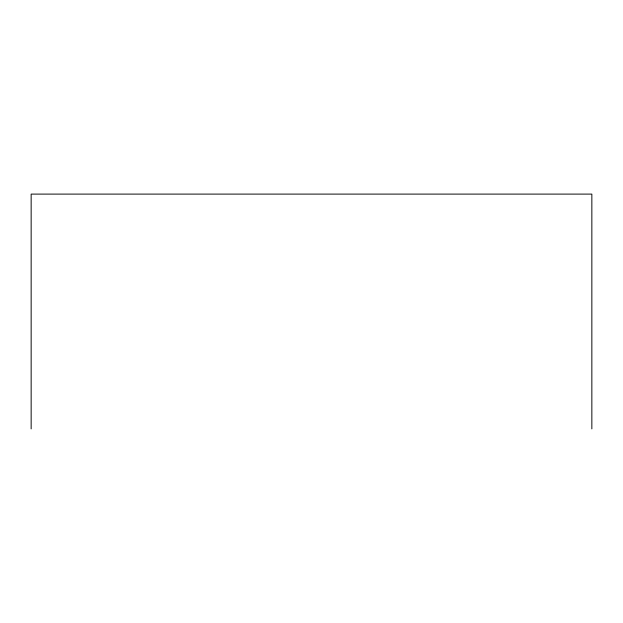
<?xml version="1.0" encoding="UTF-8"?>
<svg xmlns="http://www.w3.org/2000/svg" width="623" height="623" viewBox="0 0 623 623"><rect width="100%" height="100%" fill="white"/><g stroke="black" fill="none" stroke-linecap="round" stroke-linejoin="round"><path stroke-width="0.93" d="M591.85 428.897L591.85 194.103L31.15 194.103L31.15 428.897"/></g></svg>
